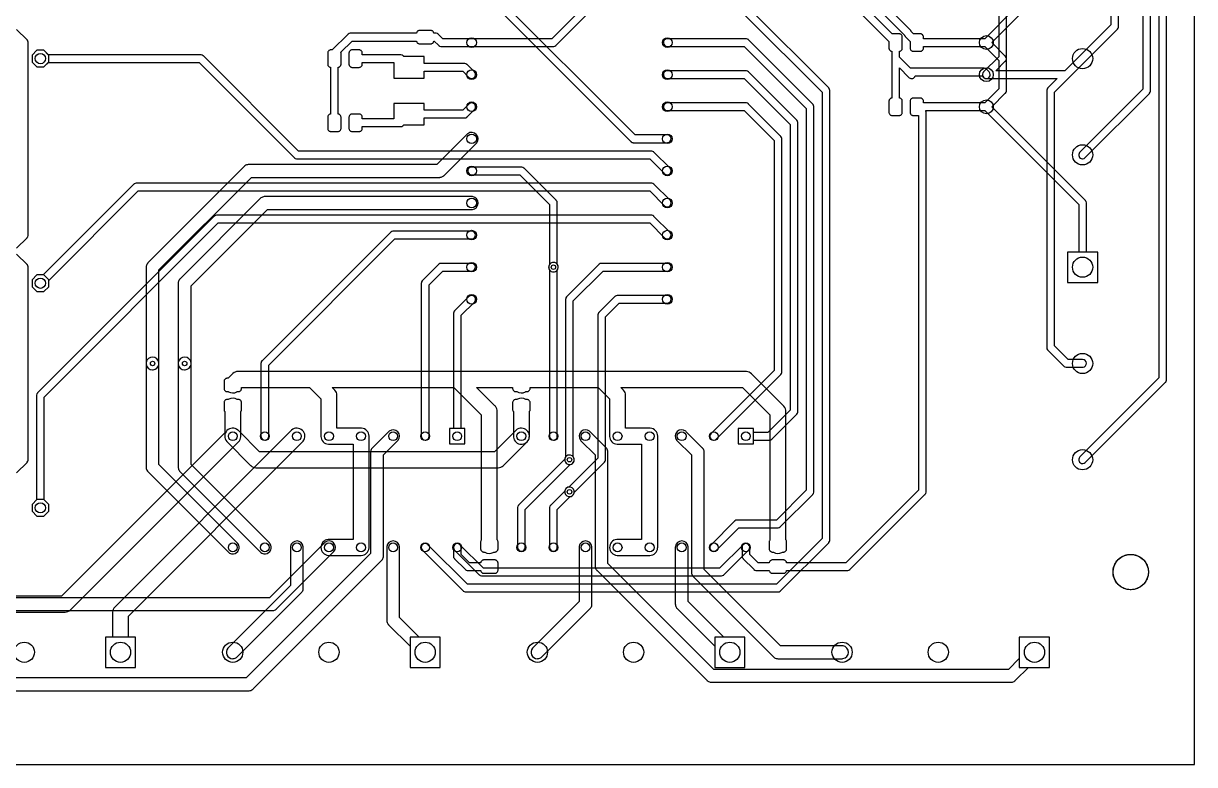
# Model space of a CAD drawing. Header units: millimetres. Extents: x 0 to 145, y -11 to 100.
# Drawn here: x 52 to 144.8, y -11.4 to 47.2 of the extents above; entities that cross this region are included whole.
import ezdxf

# ---------------------------------------------------------------- set-up
doc = ezdxf.new("R2010")
doc.units = ezdxf.units.MM

msp = doc.modelspace()

# ---------------------------------------------------------------- linework, layer by layer
at = {"layer": '16_copper'}
for points in [[(140.665, 76.074), (140.665, 42.036), (135.674, 37.046), (135.646, 37.013, 0.595495), (135.87, 36.526), (135.914, 36.526, 0.178544), (136.106, 36.614), (141.186, 41.694), (141.193, 41.704), (141.202, 41.712, 0.144213), (141.272, 41.869), (141.273, 41.88, 0.015609), (141.274, 41.899), (141.275, 41.91), (141.275, 76.2)], [(141.935, 76.074), (141.935, 19.176), (135.674, 12.916), (135.646, 12.883, 0.595495), (135.87, 12.396), (135.914, 12.396, 0.178544), (136.106, 12.484), (142.456, 18.834), (142.463, 18.844), (142.472, 18.852, 0.144213), (142.542, 19.009), (142.543, 19.02, 0.015609), (142.544, 19.039), (142.545, 19.05), (142.545, 76.2)], [(129.247, 48.718), (129.247, 44.588), (128.054, 43.396), (128.047, 43.387, 0.654884), (128.27, 42.875), (133.884, 42.875), (133.134, 42.126), (133.127, 42.116), (133.118, 42.108, 0.144213), (133.048, 41.951), (133.047, 41.94, 0.015609), (133.046, 41.921), (133.045, 41.91), (133.045, 21.59), (133.046, 21.578), (133.046, 21.566, 0.144215), (133.108, 21.405), (133.115, 21.397, 0.015626), (133.127, 21.383), (133.134, 21.374), (134.404, 20.104), (134.414, 20.097), (134.422, 20.088, 0.144213), (134.579, 20.018), (134.59, 20.017, 0.015609), (134.609, 20.016), (134.62, 20.015), (135.89, 20.015), (135.934, 20.018, 0.930834), (135.89, 20.625), (134.746, 20.625), (133.655, 21.716), (133.655, 41.784), (138.646, 46.774), (138.653, 46.784), (138.662, 46.792, 0.144213), (138.732, 46.949), (138.733, 46.96, 0.015609), (138.734, 46.979), (138.735, 46.99), (138.735, 54.61)], [(138.125, 54.484), (138.125, 47.116), (134.494, 43.485), (129.006, 43.485), (129.768, 44.247), (129.776, 44.256), (129.784, 44.264, 0.144213), (129.854, 44.422), (129.855, 44.432, 0.015609), (129.856, 44.451), (129.857, 44.462), (129.857, 48.791)], [(88.774, 49.225), (100.114, 37.884), (100.124, 37.877), (100.132, 37.868, 0.144213), (100.289, 37.798), (100.3, 37.797, 0.015609), (100.319, 37.796), (100.33, 37.795), (102.998, 37.795), (103.042, 37.798, 0.930834), (102.998, 38.405), (100.456, 38.405), (89.116, 49.746)], [(109.094, 47.955), (115.265, 41.784), (115.265, 6.476), (111.634, 2.845), (87.166, 2.845), (84.036, 5.976), (84.003, 6.004, 0.930833), (83.604, 5.544), (86.824, 2.324), (86.834, 2.317), (86.842, 2.308, 0.144213), (86.999, 2.238), (87.01, 2.237, 0.015609), (87.029, 2.236), (87.04, 2.235), (111.76, 2.235), (111.772, 2.236), (111.784, 2.236, 0.144215), (111.945, 2.298), (111.953, 2.305, 0.015626), (111.967, 2.317), (111.976, 2.324), (115.786, 6.134), (115.793, 6.144), (115.802, 6.152, 0.144213), (115.872, 6.309), (115.873, 6.32, 0.015609), (115.874, 6.339), (115.875, 6.35), (115.875, 41.91), (115.874, 41.922), (115.874, 41.934, 0.144215), (115.812, 42.095), (115.805, 42.103, 0.015626), (115.793, 42.117), (115.786, 42.126), (109.436, 48.476)], [(34.29, 0.762), (71.71, 0.762), (71.731, 0.763), (71.753, 0.764, 0.139564), (72.013, 0.862), (72.017, 0.866), (72.024, 0.87), (72.066, 0.908), (72.068, 0.91), (72.069, 0.911), (76.559, 5.401), (76.597, 5.443, 0.878962), (75.897, 6.168), (75.841, 6.119), (71.5, 1.778), (34.5, 1.778)]]:
    msp.add_lwpolyline(points, format="xyb", dxfattribs=at)
for points in [[(106.704, 5.456, 0.178544), (106.896, 5.544), (108.666, 7.315), (111.76, 7.315), (111.772, 7.316), (111.784, 7.316, 0.144215), (111.945, 7.378), (111.953, 7.385, 0.015626), (111.967, 7.397), (111.976, 7.404), (114.516, 9.944), (114.523, 9.954), (114.532, 9.962, 0.144213), (114.602, 10.119), (114.603, 10.13, 0.015609), (114.604, 10.149), (114.605, 10.16), (114.605, 40.64), (114.604, 40.652), (114.604, 40.664, 0.144215), (114.542, 40.825), (114.535, 40.833, 0.015626), (114.523, 40.847), (114.516, 40.856), (109.436, 45.936), (109.426, 45.943), (109.418, 45.952, 0.144213), (109.261, 46.022), (109.25, 46.023, 0.015609), (109.231, 46.024), (109.22, 46.025), (102.998, 46.025), (102.954, 46.022, 0.930834), (102.998, 45.415), (109.094, 45.415), (113.995, 40.514), (113.995, 10.286), (111.634, 7.925), (108.54, 7.925), (108.528, 7.924), (108.516, 7.924, 0.144215), (108.355, 7.862), (108.347, 7.855, 0.015626), (108.333, 7.843), (108.324, 7.836), (106.464, 5.976), (106.436, 5.943, 0.595495), (106.66, 5.456)], [(103.021, 35.256, 0.641754), (103.214, 35.776), (101.944, 37.046), (101.934, 37.053), (101.926, 37.062, 0.144213), (101.769, 37.132), (101.758, 37.133, 0.015609), (101.739, 37.134), (101.728, 37.135), (73.786, 37.135), (66.256, 44.666), (66.246, 44.673), (66.238, 44.682, 0.144213), (66.081, 44.752), (66.07, 44.753, 0.015609), (66.051, 44.754), (66.04, 44.755), (53.969, 44.755), (53.614, 45.11), (53.066, 45.11), (52.68, 44.724), (52.68, 44.176), (53.066, 43.79), (53.614, 43.79), (53.969, 44.145), (65.914, 44.145), (73.444, 36.614), (73.454, 36.607), (73.462, 36.598, 0.144213), (73.619, 36.528), (73.63, 36.527, 0.015609), (73.649, 36.526), (73.66, 36.525), (101.602, 36.525), (102.782, 35.344), (102.815, 35.316, 0.144215), (102.977, 35.256)], [(109.824, 14.255), (111.08, 14.255), (111.092, 14.256), (111.104, 14.256, 0.144215), (111.265, 14.318), (111.273, 14.325, 0.015626), (111.287, 14.337), (111.296, 14.344), (113.246, 16.294), (113.253, 16.304), (113.262, 16.312, 0.144213), (113.332, 16.469), (113.333, 16.48, 0.015609), (113.334, 16.499), (113.335, 16.51), (113.335, 39.37), (113.334, 39.382), (113.334, 39.394, 0.144215), (113.272, 39.555), (113.265, 39.563, 0.015626), (113.253, 39.577), (113.246, 39.586), (109.436, 43.396), (109.426, 43.403), (109.418, 43.412, 0.144213), (109.261, 43.482), (109.25, 43.483, 0.015609), (109.231, 43.484), (109.22, 43.485), (102.998, 43.485), (102.954, 43.482, 0.930834), (102.998, 42.875), (109.094, 42.875), (112.725, 39.244), (112.725, 16.636), (110.954, 14.865), (109.824, 14.865), (109.824, 15.164), (108.616, 15.164), (108.616, 13.956), (109.824, 13.956)], [(106.704, 14.256, 0.178544), (106.896, 14.344), (111.976, 19.424), (111.983, 19.434), (111.992, 19.442, 0.144213), (112.062, 19.599), (112.063, 19.61, 0.015609), (112.064, 19.629), (112.065, 19.64), (112.065, 38.1), (112.064, 38.112), (112.064, 38.124, 0.144215), (112.002, 38.285), (111.995, 38.293, 0.015626), (111.983, 38.307), (111.976, 38.316), (109.436, 40.856), (109.426, 40.863), (109.418, 40.872, 0.144213), (109.261, 40.942), (109.25, 40.943, 0.015609), (109.231, 40.944), (109.22, 40.945), (102.998, 40.945), (102.954, 40.942, 0.930834), (102.998, 40.335), (109.094, 40.335), (111.455, 37.974), (111.455, 19.766), (106.464, 14.776), (106.436, 14.743, 0.595495), (106.66, 14.256)], [(54, 26.396), (54, 26.899), (61.086, 33.985), (101.602, 33.985), (102.782, 32.804), (102.815, 32.776, 0.930833), (103.214, 33.236), (101.944, 34.506), (101.934, 34.513), (101.926, 34.522, 0.144213), (101.769, 34.592), (101.758, 34.593, 0.015609), (101.739, 34.594), (101.728, 34.595), (60.96, 34.595), (60.948, 34.594), (60.936, 34.594, 0.144215), (60.775, 34.532), (60.767, 34.525, 0.015626), (60.753, 34.513), (60.744, 34.506), (53.569, 27.33), (53.066, 27.33), (52.68, 26.944), (52.68, 26.396), (53.066, 26.01), (53.614, 26.01)], [(54, 8.616), (54, 9.164), (53.645, 9.519), (53.645, 17.654), (67.436, 31.445), (101.602, 31.445), (102.782, 30.264), (102.815, 30.236, 0.930833), (103.214, 30.696), (101.944, 31.966), (101.934, 31.973), (101.926, 31.982, 0.144213), (101.769, 32.052), (101.758, 32.053, 0.015609), (101.739, 32.054), (101.728, 32.055), (67.31, 32.055), (67.298, 32.054), (67.286, 32.054, 0.144215), (67.125, 31.992), (67.117, 31.985, 0.015626), (67.103, 31.973), (67.094, 31.966), (53.124, 17.996), (53.117, 17.986), (53.108, 17.978, 0.144213), (53.038, 17.821), (53.037, 17.81, 0.015609), (53.036, 17.791), (53.035, 17.78), (53.035, 9.519), (52.68, 9.164), (52.68, 8.616), (53.066, 8.23), (53.614, 8.23)], [(71.165, 14.259, 0.37152), (71.425, 14.56), (71.425, 20.194), (81.406, 30.175), (87.502, 30.175), (87.546, 30.178, 0.930834), (87.502, 30.785), (81.28, 30.785), (81.268, 30.784), (81.256, 30.784, 0.144215), (81.095, 30.722), (81.087, 30.715, 0.015626), (81.073, 30.703), (81.064, 30.696), (70.904, 20.536), (70.897, 20.526), (70.888, 20.518, 0.144213), (70.818, 20.361), (70.817, 20.35, 0.015609), (70.816, 20.331), (70.815, 20.32), (70.815, 14.56), (70.818, 14.516, 0.3742), (71.121, 14.255)], [(83.865, 14.259, 0.37152), (84.125, 14.56), (84.125, 26.544), (85.216, 27.635), (87.502, 27.635), (87.546, 27.638, 0.930834), (87.502, 28.245), (85.09, 28.245), (85.078, 28.244), (85.066, 28.244, 0.144215), (84.905, 28.182), (84.897, 28.175, 0.015626), (84.883, 28.163), (84.874, 28.156), (83.604, 26.886), (83.597, 26.876), (83.588, 26.868, 0.144213), (83.518, 26.711), (83.517, 26.7, 0.015609), (83.516, 26.681), (83.515, 26.67), (83.515, 14.56), (83.518, 14.516, 0.3742), (83.821, 14.255)], [(94.025, 14.259, 0.37152), (94.285, 14.56), (94.285, 27.716), (94.295, 27.729, 1), (93.665, 28.151), (93.64, 28.108, 0.267949), (93.665, 27.729), (93.675, 27.716), (93.675, 14.56), (93.678, 14.516, 0.3742), (93.981, 14.255)], [(95.324, 12.328, 0.534512), (95.565, 12.911), (95.555, 12.924), (95.555, 25.274), (97.916, 27.635), (102.998, 27.635), (103.042, 27.638, 0.930834), (102.998, 28.245), (97.79, 28.245), (97.778, 28.244), (97.766, 28.244, 0.144215), (97.605, 28.182), (97.597, 28.175, 0.015626), (97.583, 28.163), (97.574, 28.156), (95.034, 25.616), (95.027, 25.606), (95.018, 25.598, 0.144213), (94.948, 25.441), (94.947, 25.43, 0.015609), (94.946, 25.411), (94.945, 25.4), (94.945, 12.924), (94.935, 12.911, 0.621839), (95.275, 12.322)], [(86.964, 15.164), (86.665, 15.164), (86.665, 24.132), (87.718, 25.184), (87.746, 25.217, 0.930833), (87.286, 25.616), (86.144, 24.474), (86.137, 24.464), (86.128, 24.456, 0.144213), (86.058, 24.299), (86.057, 24.288, 0.015609), (86.056, 24.269), (86.055, 24.258), (86.055, 15.164), (85.756, 15.164), (85.756, 13.956), (86.964, 13.956)], [(99.186, 25.095), (102.998, 25.095), (103.042, 25.098, 0.930834), (102.998, 25.705), (99.06, 25.705), (99.048, 25.704), (99.036, 25.704, 0.144215), (98.875, 25.642), (98.867, 25.635, 0.015626), (98.853, 25.623), (98.844, 25.616), (97.574, 24.346), (97.567, 24.336), (97.558, 24.328, 0.144213), (97.488, 24.171), (97.487, 24.16, 0.015609), (97.486, 24.141), (97.485, 24.13), (97.485, 12.826), (95.193, 10.534), (95.176, 10.532, 1), (95.324, 9.788), (95.372, 9.801, 0.26795), (95.622, 10.086), (95.624, 10.103), (98.006, 12.484), (98.013, 12.494), (98.022, 12.502, 0.144213), (98.092, 12.659), (98.093, 12.67, 0.015609), (98.094, 12.689), (98.095, 12.7), (98.095, 24.004)], [(68.632, 5.255, 0.581808), (68.988, 6.063), (68.939, 6.119), (62.738, 12.32), (62.738, 20.32), (62.735, 20.376, 0.878963), (61.727, 20.394), (61.722, 20.32), (61.722, 12.11), (61.723, 12.089), (61.724, 12.067, 0.139564), (61.822, 11.807), (61.826, 11.803), (61.83, 11.796), (61.868, 11.754), (61.87, 11.752), (61.871, 11.751), (68.221, 5.401), (68.263, 5.363, 0.167953), (68.575, 5.252)], [(71.172, 5.255, 0.581808), (71.528, 6.063), (71.479, 6.119), (65.278, 12.32), (65.278, 20.32), (65.275, 20.376, 0.878963), (64.267, 20.394), (64.262, 20.32), (64.262, 12.11), (64.263, 12.089), (64.264, 12.067, 0.139564), (64.362, 11.807), (64.366, 11.803), (64.37, 11.796), (64.408, 11.754), (64.41, 11.752), (64.411, 11.751), (70.761, 5.401), (70.803, 5.363, 0.167953), (71.115, 5.252)], [(89.588, 12.065), (89.596, 12.065, 0.1754), (89.999, 12.222), (90.029, 12.251), (91.889, 14.111), (91.931, 14.158, 0.920724), (91.021, 15.038), (90.991, 15.009), (89.317, 13.335), (70.703, 13.335), (69.029, 15.009), (68.982, 15.051, 0.920724), (68.102, 14.141), (68.131, 14.111), (69.991, 12.251), (69.997, 12.246), (70.002, 12.24, 0.1754), (70.398, 12.066), (70.44, 12.065), (89.58, 12.065)], [(107.282, 3.506), (107.294, 3.506, 0.144215), (107.455, 3.568), (107.463, 3.575, 0.015626), (107.477, 3.587), (107.486, 3.594), (109.436, 5.544), (109.464, 5.577, 0.930833), (109.004, 5.976), (107.144, 4.115), (88.436, 4.115), (86.576, 5.976), (86.543, 6.004, 0.930833), (86.144, 5.544), (88.094, 3.594), (88.104, 3.587), (88.112, 3.578, 0.144213), (88.269, 3.508), (88.28, 3.507, 0.015609), (88.299, 3.506), (88.31, 3.505), (107.27, 3.505)]]:
    msp.add_lwpolyline(points, format="xyb", close=True, dxfattribs=at)
for points in [[(137.09, 29.14), (134.69, 29.14), (134.69, 26.74), (137.09, 26.74)], [(60.89, -1.34), (58.49, -1.34), (58.49, -3.74), (60.89, -3.74)], [(85.02, -1.34), (82.62, -1.34), (82.62, -3.74), (85.02, -3.74)], [(109.15, -1.34), (106.75, -1.34), (106.75, -3.74), (109.15, -3.74)], [(133.28, -1.34), (130.88, -1.34), (130.88, -3.74), (133.28, -3.74)]]:
    msp.add_lwpolyline(points, close=True, dxfattribs=at)
at = {"layer": '1_copper'}
for points in [[(130.505, 48.386), (128.144, 46.025), (123.285, 46.025), (123.285, 46.178), (123.279, 46.217), (123.267, 46.255), (123.249, 46.29), (123.225, 46.322), (123.197, 46.35), (123.165, 46.374), (123.13, 46.392), (123.092, 46.404), (123.053, 46.41), (122.501, 46.41), (122.344, 46.567), (122.343, 46.569), (122.339, 46.579, 0.052094), (122.305, 46.637), (122.298, 46.644, 0.01447), (122.285, 46.659), (122.278, 46.667), (115.819, 53.126)], [(115.478, 52.605), (121.781, 46.302), (121.782, 46.3), (121.785, 46.291, 0.05553), (121.82, 46.233), (121.827, 46.225, 0.015626), (121.839, 46.211), (121.847, 46.202), (122.235, 45.814), (122.235, 45.262), (122.241, 45.223), (122.253, 45.185), (122.271, 45.15), (122.295, 45.118), (122.323, 45.09), (122.355, 45.066), (122.39, 45.048), (122.428, 45.036), (122.467, 45.03), (123.053, 45.03), (123.092, 45.036), (123.13, 45.048), (123.165, 45.066), (123.197, 45.09), (123.225, 45.118), (123.249, 45.15), (123.267, 45.185), (123.279, 45.223), (123.285, 45.262), (123.285, 45.415), (128.144, 45.415), (129.247, 44.312), (129.247, 42.048), (128.144, 40.945), (123.285, 40.945), (123.285, 41.098), (123.279, 41.137), (123.267, 41.175), (123.249, 41.21), (123.225, 41.242), (123.197, 41.27), (123.165, 41.294), (123.13, 41.312), (123.092, 41.324), (123.053, 41.33), (122.467, 41.33), (122.428, 41.324), (122.39, 41.312), (122.355, 41.294), (122.323, 41.27), (122.295, 41.242), (122.271, 41.21), (122.253, 41.175), (122.241, 41.137), (122.235, 41.098), (122.235, 40.182), (122.241, 40.143), (122.253, 40.105), (122.271, 40.07), (122.295, 40.038), (122.323, 40.01), (122.355, 39.986), (122.39, 39.968), (122.428, 39.956), (122.467, 39.95), (122.885, 39.95), (122.885, 10.286), (117.144, 4.545), (112.448, 4.545), (112.444, 4.572), (112.432, 4.61), (112.414, 4.645), (112.39, 4.677), (112.362, 4.705), (112.33, 4.729), (112.295, 4.747), (112.257, 4.759), (112.218, 4.765), (111.302, 4.765), (111.263, 4.759), (111.225, 4.747), (111.19, 4.729), (111.158, 4.705), (111.13, 4.677), (111.106, 4.645), (111.088, 4.61), (111.076, 4.572), (111.072, 4.545), (110.186, 4.545), (109.525, 5.206), (109.525, 5.76), (109.522, 5.804, 0.930834), (108.915, 5.76), (108.915, 5.08), (108.916, 5.068), (108.916, 5.056, 0.144215), (108.978, 4.895), (108.985, 4.887, 0.015626), (108.997, 4.873), (109.004, 4.864), (109.844, 4.024), (109.854, 4.017), (109.862, 4.008, 0.144213), (110.019, 3.938), (110.03, 3.937, 0.015609), (110.049, 3.936), (110.06, 3.935), (111.072, 3.935), (111.076, 3.908), (111.088, 3.87), (111.106, 3.835), (111.13, 3.803), (111.158, 3.775), (111.19, 3.751), (111.225, 3.733), (111.263, 3.721), (111.302, 3.715), (112.218, 3.715), (112.257, 3.721), (112.295, 3.733), (112.33, 3.751), (112.362, 3.775), (112.39, 3.803), (112.414, 3.835), (112.432, 3.87), (112.444, 3.908), (112.448, 3.935), (117.27, 3.935), (117.282, 3.936), (117.294, 3.936, 0.144215), (117.455, 3.998), (117.463, 4.005, 0.015626), (117.477, 4.017), (117.486, 4.024), (123.406, 9.944), (123.413, 9.954), (123.422, 9.962, 0.144213), (123.492, 10.119), (123.493, 10.13, 0.015609), (123.494, 10.149), (123.495, 10.16), (123.495, 40.21), (123.494, 40.222), (123.494, 40.234, 0.071735), (123.475, 40.319), (123.471, 40.328), (123.468, 40.335), (128.144, 40.335), (135.585, 32.894), (135.585, 29.14), (134.69, 29.14), (134.69, 26.74), (137.09, 26.74), (137.09, 29.14), (136.195, 29.14), (136.195, 33.02), (136.194, 33.032), (136.194, 33.044, 0.144215), (136.132, 33.205), (136.125, 33.213, 0.015626), (136.113, 33.227), (136.106, 33.236), (128.701, 40.64), (129.768, 41.707), (129.776, 41.716), (129.784, 41.724, 0.144213), (129.854, 41.882), (129.855, 41.892, 0.015609), (129.856, 41.911), (129.857, 41.922), (129.857, 44.438), (129.856, 44.45), (129.856, 44.462, 0.144215), (129.795, 44.623), (129.788, 44.631, 0.015626), (129.775, 44.645), (129.768, 44.653), (128.701, 45.72), (131.026, 48.044)], [(115.444, 50.925), (120.555, 45.814), (120.555, 45.262), (120.561, 45.223), (120.573, 45.185), (120.591, 45.15), (120.615, 45.118), (120.643, 45.09), (120.675, 45.066), (120.71, 45.048), (120.748, 45.036), (120.775, 45.032), (120.775, 41.328), (120.748, 41.324), (120.71, 41.312), (120.675, 41.294), (120.643, 41.27), (120.615, 41.242), (120.591, 41.21), (120.573, 41.175), (120.561, 41.137), (120.555, 41.098), (120.555, 40.182), (120.561, 40.143), (120.573, 40.105), (120.591, 40.07), (120.615, 40.038), (120.643, 40.01), (120.675, 39.986), (120.71, 39.968), (120.748, 39.956), (120.787, 39.95), (121.373, 39.95), (121.412, 39.956), (121.45, 39.968), (121.485, 39.986), (121.517, 40.01), (121.545, 40.038), (121.569, 40.07), (121.587, 40.105), (121.599, 40.143), (121.605, 40.182), (121.605, 41.098), (121.599, 41.137), (121.587, 41.175), (121.569, 41.21), (121.545, 41.242), (121.517, 41.27), (121.485, 41.294), (121.45, 41.312), (121.412, 41.324), (121.385, 41.328), (121.385, 43.714), (122.134, 42.964), (122.167, 42.936, 0.502302), (122.636, 43.075), (122.641, 43.09), (127.929, 43.09), (128.054, 42.964), (128.087, 42.936, 0.930833), (128.486, 43.396), (128.271, 43.611), (128.261, 43.618), (128.253, 43.627, 0.144213), (128.096, 43.697), (128.085, 43.698, 0.015609), (128.066, 43.699), (128.055, 43.7), (122.261, 43.7), (121.385, 44.576), (121.385, 45.032), (121.412, 45.036), (121.45, 45.048), (121.485, 45.066), (121.517, 45.09), (121.545, 45.118), (121.569, 45.15), (121.587, 45.185), (121.599, 45.223), (121.605, 45.262), (121.605, 46.178), (121.599, 46.217), (121.587, 46.255), (121.569, 46.29), (121.545, 46.322), (121.517, 46.35), (121.485, 46.374), (121.45, 46.392), (121.412, 46.404), (121.373, 46.41), (120.821, 46.41), (115.786, 51.446)], [(98.844, 51.016), (93.854, 46.025), (85.216, 46.025), (84.876, 46.366), (84.866, 46.373), (84.858, 46.382, 0.144213), (84.701, 46.452), (84.69, 46.453, 0.015609), (84.671, 46.454), (84.66, 46.455), (84.508, 46.455), (84.504, 46.482), (84.492, 46.52), (84.474, 46.555), (84.45, 46.587), (84.422, 46.615), (84.39, 46.639), (84.355, 46.657), (84.317, 46.669), (84.278, 46.675), (83.362, 46.675), (83.323, 46.669), (83.285, 46.657), (83.25, 46.639), (83.218, 46.615), (83.19, 46.587), (83.166, 46.555), (83.148, 46.52), (83.136, 46.482), (83.132, 46.455), (77.9, 46.455), (77.888, 46.454), (77.876, 46.454, 0.144215), (77.715, 46.392), (77.707, 46.385, 0.015626), (77.693, 46.373), (77.684, 46.366), (76.459, 45.14), (76.337, 45.14), (76.298, 45.134), (76.26, 45.122), (76.225, 45.104), (76.193, 45.08), (76.165, 45.052), (76.141, 45.02), (76.123, 44.985), (76.111, 44.947), (76.105, 44.908), (76.105, 43.992), (76.111, 43.953), (76.123, 43.915), (76.141, 43.88), (76.165, 43.848), (76.193, 43.82), (76.225, 43.796), (76.26, 43.778), (76.298, 43.766), (76.325, 43.762), (76.325, 40.058), (76.298, 40.054), (76.26, 40.042), (76.225, 40.024), (76.193, 40), (76.165, 39.972), (76.141, 39.94), (76.123, 39.905), (76.111, 39.867), (76.105, 39.828), (76.105, 38.912), (76.111, 38.873), (76.123, 38.835), (76.141, 38.8), (76.165, 38.768), (76.193, 38.74), (76.225, 38.716), (76.26, 38.698), (76.298, 38.686), (76.337, 38.68), (76.923, 38.68), (76.962, 38.686), (77, 38.698), (77.035, 38.716), (77.067, 38.74), (77.095, 38.768), (77.119, 38.8), (77.137, 38.835), (77.149, 38.873), (77.155, 38.912), (77.155, 39.828), (77.149, 39.867), (77.137, 39.905), (77.119, 39.94), (77.095, 39.972), (77.067, 40), (77.035, 40.024), (77, 40.042), (76.962, 40.054), (76.935, 40.058), (76.935, 43.762), (76.962, 43.766), (77, 43.778), (77.035, 43.796), (77.067, 43.82), (77.095, 43.848), (77.119, 43.88), (77.137, 43.915), (77.149, 43.953), (77.155, 43.992), (77.155, 44.908), (77.149, 44.947), (77.144, 44.963), (78.026, 45.845), (83.132, 45.845), (83.136, 45.818), (83.148, 45.78), (83.166, 45.745), (83.19, 45.713), (83.218, 45.685), (83.25, 45.661), (83.285, 45.643), (83.323, 45.631), (83.362, 45.625), (84.278, 45.625), (84.317, 45.631), (84.355, 45.643), (84.39, 45.661), (84.422, 45.685), (84.45, 45.713), (84.474, 45.745), (84.492, 45.78), (84.504, 45.818), (84.508, 45.845), (84.534, 45.845), (84.874, 45.504), (84.884, 45.497), (84.892, 45.488, 0.144213), (85.049, 45.418), (85.06, 45.417, 0.015609), (85.079, 45.416), (85.09, 45.415), (93.98, 45.415), (93.992, 45.416), (94.004, 45.416, 0.144215), (94.165, 45.478), (94.173, 45.485, 0.015626), (94.187, 45.497), (94.196, 45.504), (99.186, 50.495)], [(51.46, 29.439), (52.286, 30.264), (52.293, 30.274), (52.302, 30.282, 0.144213), (52.372, 30.439), (52.373, 30.45, 0.015609), (52.374, 30.469), (52.375, 30.48), (52.375, 45.72), (52.374, 45.732), (52.374, 45.744, 0.144215), (52.312, 45.905), (52.305, 45.913, 0.015626), (52.293, 45.927), (52.286, 45.936), (51.46, 46.761)], [(51.46, 11.659), (52.286, 12.484), (52.293, 12.494), (52.302, 12.502, 0.144213), (52.372, 12.659), (52.373, 12.67, 0.015609), (52.374, 12.689), (52.375, 12.7), (52.375, 27.94), (52.374, 27.952), (52.374, 27.964, 0.144215), (52.312, 28.125), (52.305, 28.133, 0.015626), (52.293, 28.147), (52.286, 28.156), (51.46, 28.981)], [(34.29, 0.635), (55.29, 0.635), (55.298, 0.635), (55.306, 0.635, 0.1754), (55.709, 0.792), (55.739, 0.821), (69.029, 14.111), (69.034, 14.117), (69.04, 14.122, 0.1754), (69.214, 14.518), (69.215, 14.56), (69.215, 16.509), (69.234, 16.535), (69.252, 16.57), (69.264, 16.608), (69.27, 16.647), (69.27, 17.233), (69.264, 17.272), (69.252, 17.31), (69.234, 17.345), (69.21, 17.377), (69.182, 17.405), (69.15, 17.429), (69.115, 17.447), (69.077, 17.459), (69.038, 17.465), (68.936, 17.465), (68.927, 17.472, 0.279833), (68.268, 17.493), (68.224, 17.465), (68.122, 17.465), (68.083, 17.459), (68.045, 17.447), (68.01, 17.429), (67.978, 17.405), (67.95, 17.377), (67.926, 17.345), (67.908, 17.31), (67.896, 17.272), (67.89, 17.233), (67.89, 16.647), (67.896, 16.608), (67.908, 16.57), (67.926, 16.535), (67.945, 16.509), (67.945, 14.823), (55.027, 1.905), (34.553, 1.905)], [(46.99, -5.588), (69.85, -5.588), (69.871, -5.587), (69.893, -5.586, 0.139564), (70.153, -5.488), (70.157, -5.484), (70.164, -5.48), (70.206, -5.442), (70.208, -5.44), (70.209, -5.439), (80.369, 4.721), (80.383, 4.737), (80.398, 4.752, 0.139562), (80.513, 5.006), (80.513, 5.011), (80.514, 5.019), (80.518, 5.075), (80.518, 5.078), (80.518, 5.08), (80.518, 13.08), (81.639, 14.201), (81.677, 14.243, 0.878962), (80.977, 14.968), (80.921, 14.919), (79.651, 13.649), (79.637, 13.633), (79.622, 13.618, 0.139562), (79.507, 13.364), (79.507, 13.359), (79.506, 13.351), (79.502, 13.295), (79.502, 13.292), (79.502, 13.29), (79.502, 5.29), (69.64, -4.572), (47.2, -4.572)]]:
    msp.add_lwpolyline(points, format="xyb", dxfattribs=at)
for points in [[(54, 44.176), (54, 44.724), (53.614, 45.11), (53.066, 45.11), (52.68, 44.724), (52.68, 44.176), (53.066, 43.79), (53.614, 43.79)], [(54, 26.396), (54, 26.944), (53.614, 27.33), (53.066, 27.33), (52.68, 26.944), (52.68, 26.396), (53.066, 26.01), (53.614, 26.01)], [(86.964, 15.164), (85.756, 15.164), (85.756, 13.956), (86.964, 13.956)], [(109.824, 15.164), (108.616, 15.164), (108.616, 13.956), (109.824, 13.956)], [(54, 8.616), (54, 9.164), (53.614, 9.55), (53.066, 9.55), (52.68, 9.164), (52.68, 8.616), (53.066, 8.23), (53.614, 8.23)]]:
    msp.add_lwpolyline(points, close=True, dxfattribs=at)
for points in [[(87.525, 42.876, 0.641754), (87.718, 43.396), (87.138, 43.976), (87.128, 43.983), (87.12, 43.992, 0.144213), (86.963, 44.062), (86.952, 44.063, 0.015609), (86.933, 44.064), (86.922, 44.065), (83.75, 44.065), (83.75, 44.61), (82.131, 44.61), (82.076, 44.666, 0.164349), (81.901, 44.752), (81.89, 44.753, 0.015609), (81.871, 44.754), (81.86, 44.755), (78.835, 44.755), (78.835, 44.908), (78.829, 44.947), (78.817, 44.985), (78.799, 45.02), (78.775, 45.052), (78.747, 45.08), (78.715, 45.104), (78.68, 45.122), (78.642, 45.134), (78.603, 45.14), (78.017, 45.14), (77.978, 45.134), (77.94, 45.122), (77.905, 45.104), (77.873, 45.08), (77.845, 45.052), (77.821, 45.02), (77.803, 44.985), (77.791, 44.947), (77.785, 44.908), (77.785, 43.992), (77.791, 43.953), (77.803, 43.915), (77.821, 43.88), (77.845, 43.848), (77.873, 43.82), (77.905, 43.796), (77.94, 43.778), (77.978, 43.766), (78.017, 43.76), (78.603, 43.76), (78.642, 43.766), (78.68, 43.778), (78.715, 43.796), (78.747, 43.82), (78.775, 43.848), (78.799, 43.88), (78.817, 43.915), (78.829, 43.953), (78.835, 43.992), (78.835, 44.145), (81.35, 44.145), (81.35, 42.91), (83.75, 42.91), (83.75, 43.455), (86.796, 43.455), (87.286, 42.964), (87.319, 42.936, 0.144215), (87.481, 42.876)], [(78.642, 38.686), (78.68, 38.698), (78.715, 38.716), (78.747, 38.74), (78.775, 38.768), (78.799, 38.8), (78.817, 38.835), (78.829, 38.873), (78.835, 38.912), (78.835, 39.065), (81.86, 39.065), (81.872, 39.066), (81.884, 39.066, 0.144215), (82.045, 39.128), (82.053, 39.135, 0.015626), (82.067, 39.147), (82.076, 39.154), (82.131, 39.21), (83.75, 39.21), (83.75, 39.755), (86.922, 39.755), (86.934, 39.756), (86.946, 39.756, 0.144215), (87.107, 39.818), (87.115, 39.825, 0.015626), (87.129, 39.837), (87.138, 39.844), (87.718, 40.424), (87.746, 40.457, 0.930833), (87.286, 40.856), (86.796, 40.365), (83.75, 40.365), (83.75, 40.91), (81.35, 40.91), (81.35, 39.675), (78.835, 39.675), (78.835, 39.828), (78.829, 39.867), (78.817, 39.905), (78.799, 39.94), (78.775, 39.972), (78.747, 40), (78.715, 40.024), (78.68, 40.042), (78.642, 40.054), (78.603, 40.06), (78.017, 40.06), (77.978, 40.054), (77.94, 40.042), (77.905, 40.024), (77.873, 40), (77.845, 39.972), (77.821, 39.94), (77.803, 39.905), (77.791, 39.867), (77.785, 39.828), (77.785, 38.912), (77.791, 38.873), (77.803, 38.835), (77.821, 38.8), (77.845, 38.768), (77.873, 38.74), (77.905, 38.716), (77.94, 38.698), (77.978, 38.686), (78.017, 38.68), (78.603, 38.68)], [(62.277, 19.814, 0.345658), (62.733, 20.246), (62.738, 20.32), (62.738, 27.73), (70.06, 35.052), (84.962, 35.052), (84.983, 35.053), (85.005, 35.054, 0.139564), (85.265, 35.152), (85.269, 35.156), (85.276, 35.16), (85.318, 35.198), (85.32, 35.2), (85.321, 35.201), (87.861, 37.741), (87.899, 37.783, 0.878962), (87.199, 38.508), (87.143, 38.459), (84.752, 36.068), (69.85, 36.068), (69.829, 36.067), (69.807, 36.066, 0.139564), (69.547, 35.968), (69.543, 35.964), (69.536, 35.96), (69.494, 35.922), (69.492, 35.92), (69.491, 35.919), (61.871, 28.299), (61.857, 28.283), (61.842, 28.268, 0.139562), (61.727, 28.014), (61.727, 28.009), (61.726, 28.001), (61.722, 27.945), (61.722, 27.942), (61.722, 27.94), (61.722, 20.32), (61.725, 20.264, 0.377014), (62.221, 19.812)], [(94.054, 27.568, 0.534512), (94.295, 28.151), (94.285, 28.164), (94.285, 33.02), (94.284, 33.032), (94.284, 33.044, 0.144215), (94.222, 33.205), (94.215, 33.213, 0.015626), (94.203, 33.227), (94.196, 33.236), (91.656, 35.776), (91.646, 35.783), (91.638, 35.792, 0.144213), (91.481, 35.862), (91.47, 35.863, 0.015609), (91.451, 35.864), (91.44, 35.865), (87.502, 35.865), (87.458, 35.862, 0.930834), (87.502, 35.255), (91.314, 35.255), (93.675, 32.894), (93.675, 28.164), (93.665, 28.151, 0.621839), (94.005, 27.562)], [(64.817, 19.814, 0.345658), (65.273, 20.246), (65.278, 20.32), (65.278, 26.46), (71.33, 32.512), (87.502, 32.512), (87.558, 32.515, 0.878963), (87.576, 33.523), (87.502, 33.528), (71.12, 33.528), (71.099, 33.527), (71.077, 33.526, 0.139564), (70.817, 33.428), (70.813, 33.424), (70.806, 33.42), (70.764, 33.382), (70.762, 33.38), (70.761, 33.379), (64.411, 27.029), (64.397, 27.013), (64.382, 26.998, 0.139562), (64.267, 26.744), (64.267, 26.739), (64.266, 26.731), (64.262, 26.675), (64.262, 26.672), (64.262, 26.67), (64.262, 20.32), (64.265, 20.264, 0.377014), (64.761, 19.812)], [(69.002, 19.685), (68.994, 19.685, 0.1754), (68.591, 19.528), (68.561, 19.499), (68.207, 19.145), (68.122, 19.145), (68.083, 19.139), (68.045, 19.127), (68.01, 19.109), (67.978, 19.085), (67.95, 19.057), (67.926, 19.025), (67.908, 18.99), (67.896, 18.952), (67.89, 18.913), (67.89, 18.327), (67.896, 18.288), (67.908, 18.25), (67.926, 18.215), (67.95, 18.183), (67.978, 18.155), (68.01, 18.131), (68.045, 18.113), (68.083, 18.101), (68.122, 18.095), (68.224, 18.095), (68.237, 18.085, 0.279832), (68.896, 18.069), (68.936, 18.095), (69.038, 18.095), (69.077, 18.101), (69.115, 18.113), (69.15, 18.131), (69.182, 18.155), (69.21, 18.183), (69.234, 18.215), (69.252, 18.25), (69.264, 18.288), (69.27, 18.327), (69.27, 18.412), (69.273, 18.415), (74.667, 18.415), (75.565, 17.517), (75.565, 14.56), (75.565, 14.555), (75.565, 14.549, 0.39025), (76.158, 13.926), (76.2, 13.925), (78.105, 13.925), (78.105, 6.395), (76.2, 6.395), (76.137, 6.392, 0.920724), (76.158, 5.126), (76.2, 5.125), (78.74, 5.125), (78.745, 5.125), (78.751, 5.125, 0.39025), (79.374, 5.718), (79.375, 5.76), (79.375, 14.56), (79.375, 14.565), (79.375, 14.571, 0.39025), (78.782, 15.194), (78.74, 15.195), (76.835, 15.195), (76.835, 17.78), (76.835, 17.788), (76.835, 17.796, 0.1754), (76.678, 18.199), (76.649, 18.229), (76.463, 18.415), (86.097, 18.415), (88.265, 16.247), (88.265, 6.351), (88.246, 6.325), (88.228, 6.29), (88.216, 6.252), (88.21, 6.213), (88.21, 5.627), (88.216, 5.588), (88.228, 5.55), (88.246, 5.515), (88.27, 5.483), (88.298, 5.455), (88.33, 5.431), (88.365, 5.413), (88.403, 5.401), (88.442, 5.395), (88.544, 5.395), (88.553, 5.388, 0.279833), (89.212, 5.367), (89.256, 5.395), (89.358, 5.395), (89.397, 5.401), (89.435, 5.413), (89.47, 5.431), (89.502, 5.455), (89.53, 5.483), (89.554, 5.515), (89.572, 5.55), (89.584, 5.588), (89.59, 5.627), (89.59, 6.213), (89.584, 6.252), (89.572, 6.29), (89.554, 6.325), (89.535, 6.351), (89.535, 16.51), (89.535, 16.518), (89.535, 16.526, 0.1754), (89.378, 16.929), (89.349, 16.959), (87.893, 18.415), (90.747, 18.415), (90.75, 18.412), (90.75, 18.327), (90.756, 18.288), (90.768, 18.25), (90.786, 18.215), (90.81, 18.183), (90.838, 18.155), (90.87, 18.131), (90.905, 18.113), (90.943, 18.101), (90.982, 18.095), (91.083, 18.095), (91.088, 18.091, 0.284346), (91.756, 18.069), (91.778, 18.083), (91.797, 18.095), (91.898, 18.095), (91.937, 18.101), (91.975, 18.113), (92.01, 18.131), (92.042, 18.155), (92.07, 18.183), (92.094, 18.215), (92.112, 18.25), (92.124, 18.288), (92.13, 18.327), (92.13, 18.412), (92.133, 18.415), (97.527, 18.415), (98.425, 17.517), (98.425, 14.56), (98.425, 14.555), (98.425, 14.549, 0.39025), (99.018, 13.926), (99.06, 13.925), (100.965, 13.925), (100.965, 6.395), (99.06, 6.395), (98.997, 6.392, 0.920724), (99.018, 5.126), (99.06, 5.125), (101.6, 5.125), (101.605, 5.125), (101.611, 5.125, 0.39025), (102.234, 5.718), (102.235, 5.76), (102.235, 14.56), (102.235, 14.565), (102.235, 14.571, 0.39025), (101.642, 15.194), (101.6, 15.195), (99.695, 15.195), (99.695, 17.78), (99.695, 17.788), (99.695, 17.796, 0.1754), (99.538, 18.199), (99.509, 18.229), (99.323, 18.415), (108.957, 18.415), (111.125, 16.247), (111.125, 6.351), (111.106, 6.325), (111.088, 6.29), (111.076, 6.252), (111.07, 6.213), (111.07, 5.627), (111.076, 5.588), (111.088, 5.55), (111.106, 5.515), (111.13, 5.483), (111.158, 5.455), (111.19, 5.431), (111.225, 5.413), (111.263, 5.401), (111.302, 5.395), (111.404, 5.395), (111.413, 5.388, 0.279833), (112.072, 5.367), (112.116, 5.395), (112.218, 5.395), (112.257, 5.401), (112.295, 5.413), (112.33, 5.431), (112.362, 5.455), (112.39, 5.483), (112.414, 5.515), (112.432, 5.55), (112.444, 5.588), (112.45, 5.627), (112.45, 6.213), (112.444, 6.252), (112.432, 6.29), (112.414, 6.325), (112.395, 6.351), (112.395, 16.51), (112.395, 16.518), (112.395, 16.526, 0.1754), (112.238, 16.929), (112.209, 16.959), (109.669, 19.499), (109.663, 19.504), (109.658, 19.51, 0.1754), (109.262, 19.684), (109.22, 19.685), (69.01, 19.685)], [(91.513, 13.929, 0.361936), (92.074, 14.518), (92.075, 14.56), (92.075, 16.509), (92.094, 16.535), (92.112, 16.57), (92.124, 16.608), (92.13, 16.647), (92.13, 17.233), (92.124, 17.272), (92.112, 17.31), (92.094, 17.345), (92.07, 17.377), (92.042, 17.405), (92.01, 17.429), (91.975, 17.447), (91.937, 17.459), (91.898, 17.465), (91.796, 17.465), (91.787, 17.472, 0.279833), (91.128, 17.493), (91.084, 17.465), (90.982, 17.465), (90.943, 17.459), (90.905, 17.447), (90.87, 17.429), (90.838, 17.405), (90.81, 17.377), (90.786, 17.345), (90.768, 17.31), (90.756, 17.272), (90.75, 17.233), (90.75, 16.647), (90.756, 16.608), (90.768, 16.57), (90.786, 16.535), (90.805, 16.509), (90.805, 14.56), (90.808, 14.497, 0.390251), (91.451, 13.925)], [(60.89, -1.34), (60.325, -1.34), (60.325, 0.327), (74.109, 14.111), (74.151, 14.158, 0.920724), (73.241, 15.038), (73.211, 15.009), (59.241, 1.039), (59.236, 1.033), (59.23, 1.028, 0.1754), (59.056, 0.632), (59.055, 0.59), (59.055, -1.34), (58.49, -1.34), (58.49, -3.74), (60.89, -3.74)], [(98.298, 13.29, 0.161128), (98.198, 13.593), (98.194, 13.597), (98.19, 13.604), (98.152, 13.646), (98.15, 13.648), (98.149, 13.649), (96.879, 14.919), (96.837, 14.957, 0.878962), (96.112, 14.257), (96.161, 14.201), (97.282, 13.08), (97.282, 4.286), (97.283, 4.265), (97.284, 4.243, 0.139564), (97.382, 3.983), (97.386, 3.979), (97.39, 3.972), (97.428, 3.93), (97.43, 3.928), (97.431, 3.927), (106.117, -4.76), (106.133, -4.774), (106.149, -4.789, 0.139562), (106.402, -4.903), (106.408, -4.903), (106.416, -4.905), (106.472, -4.908), (106.475, -4.908), (106.476, -4.908), (130.22, -4.908), (130.241, -4.907), (130.262, -4.907, 0.139564), (130.523, -4.808), (130.527, -4.805), (130.533, -4.8), (130.576, -4.763), (130.577, -4.761), (130.579, -4.76), (131.598, -3.74), (133.28, -3.74), (133.28, -1.34), (130.88, -1.34), (130.88, -3.022), (130.009, -3.892), (106.687, -3.892), (98.298, 4.496)], [(116.896, -3.045, 0.878963), (116.914, -2.037), (116.84, -2.032), (111.97, -2.032), (105.918, 4.02), (105.918, 13.29), (105.917, 13.311), (105.916, 13.333, 0.139564), (105.818, 13.593), (105.814, 13.597), (105.81, 13.604), (105.772, 13.646), (105.77, 13.648), (105.769, 13.649), (104.499, 14.919), (104.457, 14.957, 0.878962), (103.732, 14.257), (103.781, 14.201), (104.902, 13.08), (104.902, 3.81), (104.903, 3.789), (104.904, 3.767, 0.139564), (105.002, 3.507), (105.006, 3.503), (105.01, 3.496), (105.048, 3.454), (105.05, 3.452), (105.051, 3.451), (111.401, -2.899), (111.417, -2.913), (111.432, -2.928, 0.139562), (111.686, -3.043), (111.691, -3.043), (111.699, -3.044), (111.755, -3.048), (111.758, -3.048), (111.76, -3.048), (116.84, -3.048)], [(91.485, 5.459, 0.37152), (91.745, 5.76), (91.745, 8.764), (95.307, 12.326), (95.324, 12.328, 1), (95.176, 13.072), (95.128, 13.059, 0.26795), (94.878, 12.774), (94.876, 12.757), (91.224, 9.106), (91.217, 9.096), (91.208, 9.088, 0.144213), (91.138, 8.931), (91.137, 8.92, 0.015609), (91.136, 8.901), (91.135, 8.89), (91.135, 5.76), (91.138, 5.716, 0.3742), (91.441, 5.455)], [(94.025, 5.459, 0.37152), (94.285, 5.76), (94.285, 8.764), (95.307, 9.786), (95.324, 9.788, 1), (95.176, 10.532), (95.128, 10.519, 0.26795), (94.878, 10.234), (94.876, 10.217), (93.764, 9.106), (93.757, 9.096), (93.748, 9.088, 0.144213), (93.678, 8.931), (93.677, 8.92, 0.015609), (93.676, 8.901), (93.675, 8.89), (93.675, 5.76), (93.678, 5.716, 0.3742), (93.981, 5.455)], [(68.623, -3.046, 0.139564), (68.883, -2.948), (68.939, -2.899), (74.019, 2.181), (74.033, 2.197), (74.048, 2.212, 0.139562), (74.163, 2.466), (74.163, 2.471), (74.164, 2.479), (74.168, 2.535), (74.168, 2.538), (74.168, 2.54), (74.168, 5.76), (74.165, 5.816, 0.878963), (73.157, 5.834), (73.152, 5.76), (73.152, 2.75), (68.221, -2.181), (68.183, -2.223, 0.619548), (68.566, -3.048)], [(85.02, -1.34), (83.338, -1.34), (81.788, 0.21), (81.788, 5.76), (81.785, 5.816, 0.878963), (80.777, 5.834), (80.772, 5.76), (80.772, 0), (80.773, -0.021), (80.774, -0.043, 0.139564), (80.872, -0.303), (80.876, -0.307), (80.88, -0.314), (80.918, -0.356), (80.92, -0.358), (80.921, -0.359), (82.62, -2.058), (82.62, -3.74), (85.02, -3.74)], [(89.397, 3.721), (89.435, 3.733), (89.47, 3.751), (89.502, 3.775), (89.53, 3.803), (89.554, 3.835), (89.572, 3.87), (89.584, 3.908), (89.59, 3.947), (89.59, 4.533), (89.584, 4.572), (89.572, 4.61), (89.554, 4.645), (89.53, 4.677), (89.502, 4.705), (89.47, 4.729), (89.435, 4.747), (89.397, 4.759), (89.358, 4.765), (88.442, 4.765), (88.403, 4.759), (88.365, 4.747), (88.33, 4.729), (88.298, 4.705), (88.27, 4.677), (88.246, 4.645), (88.228, 4.61), (88.216, 4.572), (88.212, 4.545), (87.326, 4.545), (86.665, 5.206), (86.665, 5.76, 1), (86.055, 5.76), (86.055, 5.08), (86.056, 5.068), (86.056, 5.056, 0.144215), (86.118, 4.895), (86.125, 4.887, 0.015626), (86.137, 4.873), (86.144, 4.864), (86.984, 4.024), (86.994, 4.017), (87.002, 4.008, 0.144213), (87.159, 3.938), (87.17, 3.937, 0.015609), (87.189, 3.936), (87.2, 3.935), (88.212, 3.935), (88.216, 3.908), (88.228, 3.87), (88.246, 3.835), (88.27, 3.803), (88.298, 3.775), (88.33, 3.751), (88.365, 3.733), (88.403, 3.721), (88.442, 3.715), (89.358, 3.715)], [(92.753, -3.046, 0.139564), (93.013, -2.948), (93.069, -2.899), (96.879, 0.911), (96.893, 0.927), (96.908, 0.942, 0.139562), (97.023, 1.196), (97.023, 1.201), (97.024, 1.209), (97.028, 1.265), (97.028, 1.268), (97.028, 1.27), (97.028, 5.76), (97.025, 5.816, 0.878963), (96.017, 5.834), (96.012, 5.76), (96.012, 1.48), (92.351, -2.181), (92.313, -2.223, 0.619548), (92.696, -3.048)], [(104.645, 5.816, 0.878963), (103.637, 5.834), (103.632, 5.76), (103.632, 1.27), (103.633, 1.249), (103.634, 1.227, 0.139564), (103.732, 0.967), (103.736, 0.963), (103.74, 0.956), (103.778, 0.914), (103.78, 0.912), (103.781, 0.911), (106.75, -2.058), (106.75, -3.74), (109.15, -3.74), (109.15, -1.34), (107.468, -1.34), (104.648, 1.48), (104.648, 5.76)]]:
    msp.add_lwpolyline(points, format="xyb", close=True, dxfattribs=at)
at = {"layer": 'drills_NPTH'}
msp.add_circle((139.7, 3.81), 1.4, dxfattribs=at)
at = {"layer": 'drills_PTH'}
for centre, radius in [((87.502, 45.72), 0.38), ((102.998, 45.72), 0.38), ((128.27, 45.72), 0.55), ((53.34, 44.45), 0.406), ((135.89, 44.45), 0.8), ((128.27, 43.18), 0.55), ((87.502, 43.18), 0.38), ((102.998, 43.18), 0.38), ((87.502, 40.64), 0.38), ((102.998, 40.64), 0.38), ((128.27, 40.64), 0.55), ((87.502, 38.1), 0.38), ((102.998, 38.1), 0.38), ((135.89, 36.83), 0.8), ((87.502, 35.56), 0.38), ((102.998, 35.56), 0.38), ((87.502, 33.02), 0.38), ((102.998, 33.02), 0.38), ((87.502, 30.48), 0.38), ((102.998, 30.48), 0.38), ((87.502, 27.94), 0.38), ((102.998, 27.94), 0.38), ((135.89, 27.94), 0.8), ((53.34, 26.67), 0.406), ((87.502, 25.4), 0.38), ((102.998, 25.4), 0.38), ((135.89, 20.32), 0.8), ((68.58, 14.56), 0.35), ((71.12, 14.56), 0.35), ((73.66, 14.56), 0.35), ((76.2, 14.56), 0.35), ((78.74, 14.56), 0.35), ((81.28, 14.56), 0.35), ((83.82, 14.56), 0.35), ((86.36, 14.56), 0.35), ((91.44, 14.56), 0.35), ((93.98, 14.56), 0.35), ((96.52, 14.56), 0.35), ((99.06, 14.56), 0.35), ((101.6, 14.56), 0.35), ((104.14, 14.56), 0.35), ((106.68, 14.56), 0.35), ((109.22, 14.56), 0.35), ((135.89, 12.7), 0.8), ((53.34, 8.89), 0.406), ((68.58, 5.76), 0.35), ((71.12, 5.76), 0.35), ((73.66, 5.76), 0.35), ((76.2, 5.76), 0.35), ((78.74, 5.76), 0.35), ((81.28, 5.76), 0.35), ((83.82, 5.76), 0.35), ((86.36, 5.76), 0.35), ((91.44, 5.76), 0.35), ((93.98, 5.76), 0.35), ((96.52, 5.76), 0.35), ((99.06, 5.76), 0.35), ((101.6, 5.76), 0.35), ((104.14, 5.76), 0.35), ((106.68, 5.76), 0.35), ((109.22, 5.76), 0.35), ((52.07, -2.54), 0.8), ((59.69, -2.54), 0.8), ((68.58, -2.54), 0.8), ((76.2, -2.54), 0.8), ((83.82, -2.54), 0.8), ((92.71, -2.54), 0.8), ((100.33, -2.54), 0.8), ((107.95, -2.54), 0.8), ((116.84, -2.54), 0.8), ((124.46, -2.54), 0.8), ((132.08, -2.54), 0.8)]:
    msp.add_circle(centre, radius, dxfattribs=at)
at = {"layer": 'drills_via_1_16'}
for centre in [(93.98, 27.94), (62.23, 20.32), (64.77, 20.32), (95.25, 12.7), (95.25, 10.16)]:
    msp.add_circle(centre, 0.175, dxfattribs=at)
at = {"layer": 'holes'}
msp.add_lwpolyline([(141.1, 3.76), (141.093, 3.66), (141.079, 3.561), (141.057, 3.464), (141.029, 3.368), (140.994, 3.274), (140.953, 3.183), (140.905, 3.095), (140.851, 3.011), (140.791, 2.931), (140.725, 2.855), (140.655, 2.785), (140.579, 2.719), (140.499, 2.659), (140.415, 2.605), (140.327, 2.557), (140.236, 2.516), (140.142, 2.481), (140.046, 2.453), (139.949, 2.431), (139.85, 2.417), (139.75, 2.41), (139.65, 2.41), (139.55, 2.417), (139.451, 2.431), (139.354, 2.453), (139.258, 2.481), (139.164, 2.516), (139.073, 2.557), (138.985, 2.605), (138.901, 2.659), (138.821, 2.719), (138.745, 2.785), (138.675, 2.855), (138.609, 2.931), (138.549, 3.011), (138.495, 3.095), (138.447, 3.183), (138.406, 3.274), (138.371, 3.368), (138.343, 3.464), (138.321, 3.561), (138.307, 3.66), (138.3, 3.76), (138.3, 3.86), (138.307, 3.96), (138.321, 4.059), (138.343, 4.156), (138.371, 4.252), (138.406, 4.346), (138.447, 4.437), (138.495, 4.525), (138.549, 4.609), (138.609, 4.689), (138.675, 4.765), (138.745, 4.835), (138.821, 4.901), (138.901, 4.961), (138.985, 5.015), (139.073, 5.063), (139.164, 5.104), (139.258, 5.139), (139.354, 5.167), (139.451, 5.189), (139.55, 5.203), (139.65, 5.21), (139.75, 5.21), (139.85, 5.203), (139.949, 5.189), (140.046, 5.167), (140.142, 5.139), (140.236, 5.104), (140.327, 5.063), (140.415, 5.015), (140.499, 4.961), (140.579, 4.901), (140.655, 4.835), (140.725, 4.765), (140.791, 4.689), (140.851, 4.609), (140.905, 4.525), (140.953, 4.437), (140.994, 4.346), (141.029, 4.252), (141.057, 4.156), (141.079, 4.059), (141.093, 3.96), (141.1, 3.86), (141.1, 3.76)], close=True, dxfattribs=at)
at = {"layer": 'outline'}
msp.add_lwpolyline([(0, -11.43), (144.76, -11.43), (144.76, 100), (0, 100), (0, -11.43)], close=True, dxfattribs=at)

doc.saveas('drawing.dxf')
